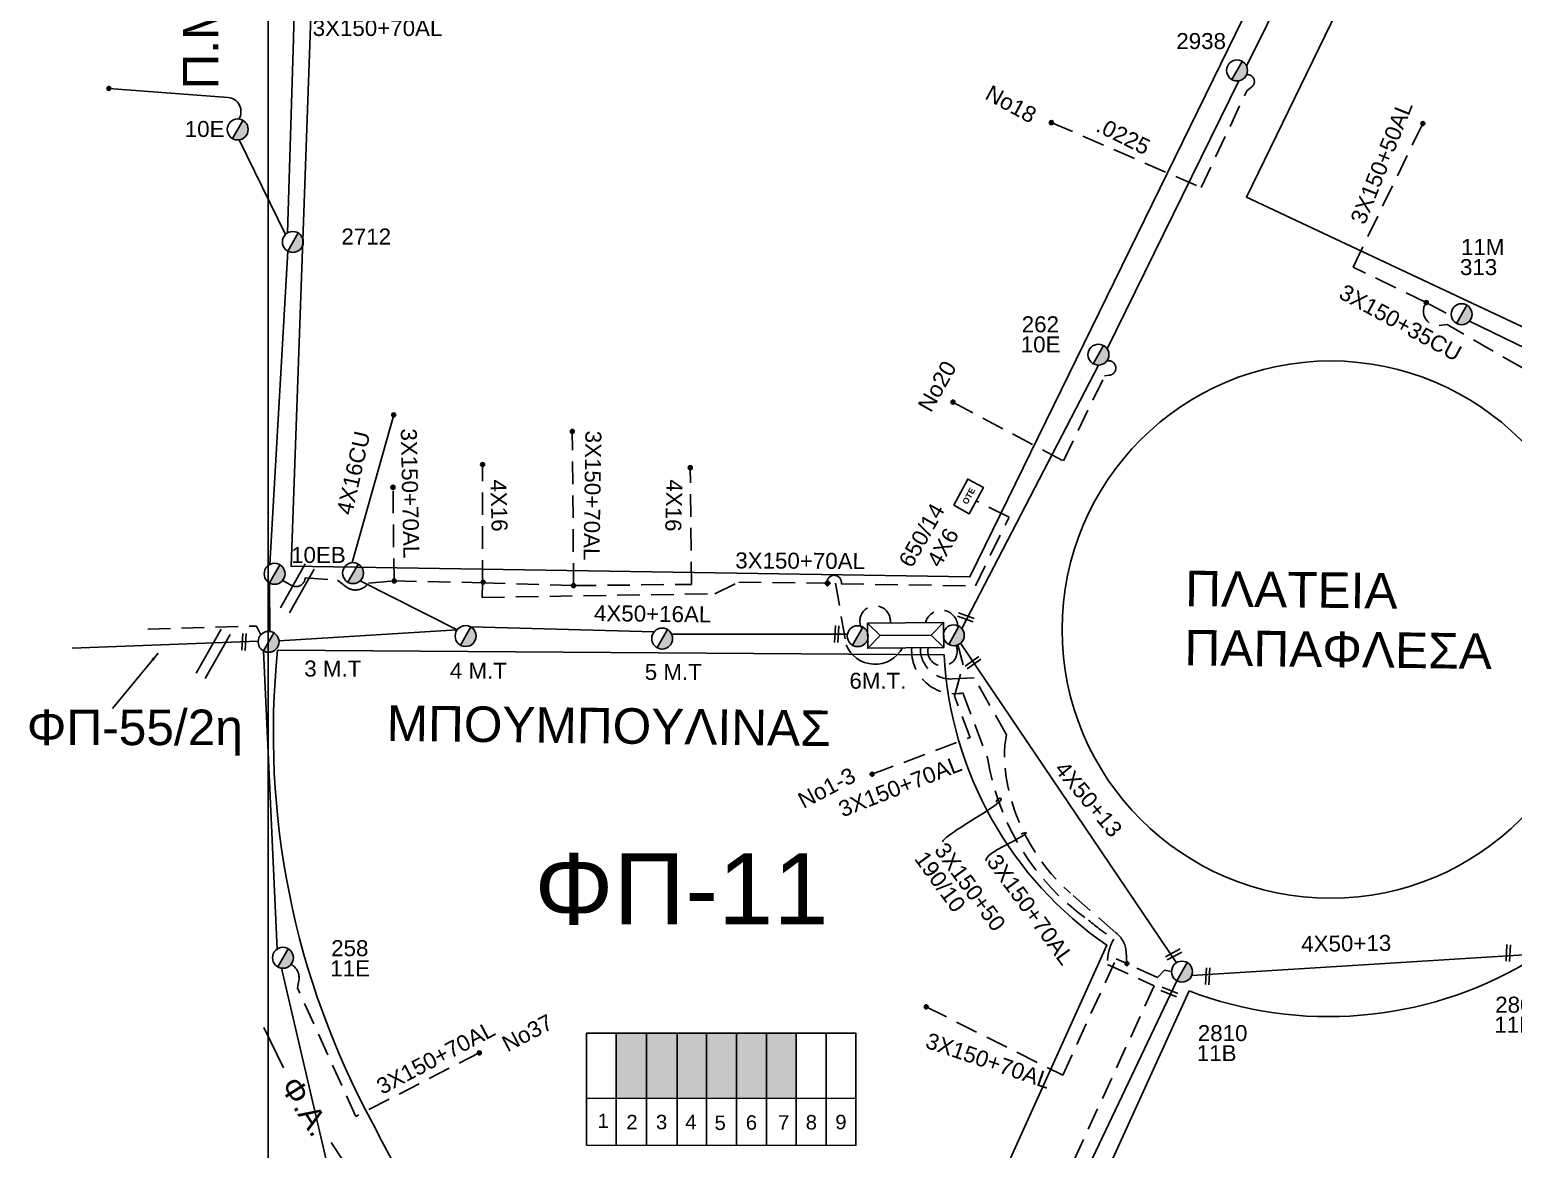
# Model space of a CAD drawing. Header units: millimetres. Extents: x 898 to 3196, y 765 to 1779.
# Drawn here: x 912.9 to 1080, y 979.9 to 1105.9 of the extents above; entities that cross this region are included whole.
import ezdxf
from ezdxf.enums import TextEntityAlignment as Align

# ---------------------------------------------------------------- set-up
doc = ezdxf.new("R2010")
doc.units = ezdxf.units.MM
doc.linetypes.add('DASHED', pattern=[19.05, 12.7, -6.35])
for name, color, linetype in [('Pillar OTE', 7, 'Continuous'), ('Γέφυρες Εναερίου Δικτύου', 7, 'DASHED'), ('Γυμνά εναέρια ΧΤ (3Φ)   4x16CU', 7, 'Continuous'), ('Γυμνά εναέρια ΧΤ (3Φ)   4x50AL', 7, 'Continuous'), ('Γυμνά εναέρια ΧΤ και ΦΟΠ (3Φ)   4x50+16AL', 7, 'Continuous'), ('Εναέρια παροχή ΧΤ 4x16', 7, 'SYN_LINE'), ('Επιγραφές - Σχήματα', 7, 'Continuous'), ('Καλώδια ΧΤ   3x150+50AL', 7, 'DASHED'), ('Καλώδια ΧΤ   3x150+70AL', 7, 'DASHED'), ('Καλώδια ΧΤ   3x150AL+50CU', 7, 'DASHED'), ('Καλώδια ΧΤ   4x50+13', 7, 'SYN_LINE'), ('Μηχανική τομή', 7, 'Continuous'), ('Στύλος ΦΜ', 7, 'Continuous'), ('Στύλος ΦΜ @ 1', 7, 'Continuous'), ('Συνδέσεις', 7, 'Continuous'), ('Συνεστραμμένα ΧΤ   3x70+54.6+25AL', 7, 'SYN_LINE'), ('Τομή', 7, 'Continuous'), ('Υποσταθμός εναέριος 2 στύλων', 7, 'Continuous'), ('Υποσταθμός πόλεως', 7, 'Continuous'), ('Υπόβαθρο ΔΕΗ', 7, 'Continuous'), ('Υπόγεια καλώδια Παροχών ΧΤ   .0225', 7, 'DASHED'), ('Υπόγεια καλώδια Παροχών ΧΤ   4x6', 7, 'DASHED')]:
    doc.layers.add(name, color=color, linetype=linetype)
doc.styles.add('ar', font='arial.ttf')
doc.styles.get("Standard").update_dxf_attribs({"font": 'arial.ttf'})
doc.linetypes.add('SYN_LINE', pattern='A,0.5,-0.0001,["/\\/\\/\\/",Standard,S=0.1,R=0,X=0,Y=-0.05],-0.25', length=0.7501)
doc.dimstyles.new('ISO-25', dxfattribs={"dimtxt": 2.5, "dimasz": 2.5, "dimexe": 1.25, "dimexo": 0.625, "dimtad": 1, "dimtxsty": 'Standard', "dimcen": 2.5, "dimadec": 0, "dimazin": 0, "dimtfac": 1, "dimtmove": 0, "dimatfit": 3, "dimfxl": 1, "dimarcsym": 0})

# ---------------------------------------------------------------- blocks, each defined once
blk = doc.blocks.new('ΥΠΟΣΤΑΘΜΟΣ ΕΝΑΕΡΙΟΣ ΕΠΙ 2 ΣΤΥΛΩΝ')
at = {"layer": 'Υποσταθμός εναέριος 2 στύλων', "linetype": 'Continuous'}
for points in [[(-11.97, -2.11, 0.574793), (-8.45, -0.07, 0.268822), (-9.64, 1.98)], [(9.68, -2.15, 0.574793), (13.19, -0.1, 0.268822), (12.01, 1.95)]]:
    blk.add_hatch(color=256, dxfattribs=at).paths.add_polyline_path(points)
for p, q in [((-11.97, -2.11), (-9.64, 1.98)), ((9.68, -2.15), (12.01, 1.95))]:
    blk.add_line(p, q, dxfattribs=at)
for centre in [(-10.81, -0.07), (10.84, -0.1)]:
    blk.add_circle(centre, 2.36, dxfattribs=at)
at = {"layer": 'Υποσταθμός πόλεως', "linetype": 'Continuous', "ltscale": 40}
blk.add_lwpolyline([(-8.57, 2.82), (8.57, 2.82), (8.57, -2.82), (-8.57, -2.82)], close=True, dxfattribs=at)
for points in [[(-5.75, 0), (-8.57, 2.82)], [(-8.57, -2.82), (-5.75, 0)], [(-5.75, 0), (5.75, 0)], [(5.75, 0), (8.57, 2.82)], [(8.57, -2.82), (5.75, 0)]]:
    blk.add_lwpolyline(points, dxfattribs=at)
at = {"layer": 'Υποσταθμός εναέριος 2 στύλων', "ltscale": 40, "flags": 1}
for tag, p in [('ΜΕΤΑΣΧΗΜΑΤΙΣΜΟΣ', (14.09, 2.51)), ('ΙΣΧΥΣ', (14.07, -0.28)), ('ΑΡΙΘΜΟΣ', (14.19, -3))]:
    blk.add_attdef(tag, p, '', height=1.8, dxfattribs=at)
blk = doc.blocks.new('ΥΠΑΡΧΩΝ ΤΣΙΜΕΝΤΕΝΙΟΣ ΣΤΥΛΟΣ')
at = {"layer": 'Στύλος ΦΜ'}
blk.add_hatch(color=7, dxfattribs=at).paths.add_polyline_path([(-1.29, -2.28, 0.574793), (2.62, 0, 0.268822), (1.3, 2.27)])
at = {"layer": 'Στύλος ΦΜ', "color": 7}
blk.add_line((-1.29, -2.28), (1.3, 2.27), dxfattribs=at)
blk.add_circle((0, 0), 2.62, dxfattribs=at)
at = {"layer": 'Στύλος ΦΜ', "flags": 4}
for tag, p in [('ΑΡΙΘΜΟΣ', (-4.68, 8.05)), ('ΤΥΠΟΣ', (-4.91, 3.03))]:
    blk.add_attdef(tag, p, '', height=4, dxfattribs=at)
blk = doc.blocks.new('_ΣΥΝΔΕΣΗ')
at = {"layer": 'Συνδέσεις', "linetype": 'SYN_LINE', "ltscale": 40}
blk.add_hatch(color=256, dxfattribs=at).paths.add_polyline_path([(0.5, -0.01, 1), (-0.5, -0.01, 1)])
at = {"layer": 'Συνδέσεις'}
blk.add_circle((0, -0.01), 0.5, dxfattribs=at)
blk = doc.blocks.new('ΜΗΧΑΝΙΚΗ ΤΟΜΗ')
at = {"layer": 'Μηχανική τομή', "ltscale": 40}
for p, q in [((-1.89, 0.78), (1.89, 0.78)), ((1.89, 0), (-1.89, 0))]:
    blk.add_line(p, q, dxfattribs=at)
blk = doc.blocks.new('ΤΟΜΗ')
at = {"layer": 'Τομή', "ltscale": 40}
for p, q in [((-5.68, 0), (5.68, 0)), ((5.68, -2.33), (-5.68, -2.33))]:
    blk.add_line(p, q, dxfattribs=at)
blk = doc.blocks.new('A$C76D1674A')
at = {"layer": 'Τομή', "xscale": 0.5, "yscale": 0.5, "zscale": 0.5}
blk.add_blockref('ΤΟΜΗ', (2.84, 1.17), dxfattribs=at)
blk = doc.blocks.new('PILLAR ΟΤΕ')
at = {"layer": 'Pillar OTE', "ltscale": 40}
blk.add_lwpolyline([(-3.31, 2.02), (3.39, 2.02), (3.39, -1.99), (-3.31, -1.99)], close=True, dxfattribs=at)
at = {"layer": 'Pillar OTE', "insert": (-1.81, 0.71), "char_height": 1.3575, "width": 109.961, "attachment_point": 1}
blk.add_mtext('{\\fArial|b1|i0|c161|p34;OTE}', dxfattribs=at)
blk = doc.blocks.new('TSONTA XT1')
at = {"ltscale": 40}
h = blk.add_hatch(color=256, dxfattribs=at)
h.dxf.hatch_style = 1
h.paths.add_polyline_path([(595.96, 2487.66), (597.07, 2488.77), (595.96, 2489.87), (594.85, 2488.77)])
blk.add_lwpolyline([(594.85, 2488.77), (595.96, 2489.87), (597.07, 2488.77), (595.96, 2487.66)], close=True, dxfattribs=at)

msp = doc.modelspace()

# ---------------------------------------------------------------- hatches: boundary and pattern name
at = {"layer": 'Υπόγεια καλώδια Παροχών ΧΤ   4x6', "linetype": 'DASHED', "ltscale": 0.2}
h = msp.add_hatch(color=2, dxfattribs=at)
h.dxf.hatch_style = 1
h.paths.add_polyline_path([(978.91, 985.63), (982.35, 985.63), (982.35, 992.99), (978.91, 992.99)])
h = msp.add_hatch(color=27, dxfattribs=at)
h.dxf.hatch_style = 1
h.paths.add_polyline_path([(985.79, 992.99), (982.35, 992.99), (982.35, 985.63), (985.79, 985.63)])
h = msp.add_hatch(color=173, dxfattribs=at)
h.dxf.hatch_style = 1
h.paths.add_polyline_path([(985.79, 985.63), (989.09, 985.62), (989.09, 992.99), (985.79, 992.99)])
h = msp.add_hatch(color=1, dxfattribs=at)
h.dxf.hatch_style = 1
h.paths.add_polyline_path([(992.47, 992.99), (989.09, 992.99), (989.09, 985.62), (992.47, 985.62)])
h = msp.add_hatch(color=85, dxfattribs=at)
h.dxf.hatch_style = 1
h.paths.add_polyline_path([(992.47, 985.62), (995.87, 985.62), (995.87, 992.99), (992.47, 992.99)])
h = msp.add_hatch(color=30, dxfattribs=at)
h.dxf.hatch_style = 1
h.paths.add_polyline_path([(999.21, 992.99), (995.87, 992.99), (995.87, 985.62), (999.21, 985.61)])

# ---------------------------------------------------------------- linework, layer by layer
at = {"layer": 'Pillar OTE', "ltscale": 40}
for points in [[(975.58, 980.35), (975.58, 992.99), (1005.91, 992.99), (1005.91, 980.32), (975.58, 980.36)], [(978.91, 980.35), (978.91, 992.99)], [(982.35, 980.35), (982.35, 992.99)], [(985.79, 980.35), (985.79, 992.99)], [(989.09, 980.34), (989.09, 992.99)], [(992.47, 980.34), (992.47, 992.99)], [(995.87, 980.33), (995.87, 992.99)], [(999.21, 980.33), (999.21, 992.99)], [(1002.59, 980.33), (1002.59, 992.99)], [(975.58, 985.64), (1005.91, 985.61)]]:
    msp.add_lwpolyline(points, dxfattribs=at)
at = {"layer": 'Γέφυρες Εναερίου Δικτύου', "color": 27, "linetype": 'Continuous'}
msp.add_lwpolyline([(921.78, 1099.33), (935.2, 1098.31, -0.564569), (936.42, 1095.89, 1.809352)], format="xyb", dxfattribs=at)
at = {"layer": 'Γυμνά εναέρια ΧΤ (3Φ)   4x16CU', "color": 173, "linetype": 'SYN_LINE', "ltscale": 20}
msp.add_lwpolyline([(949.19, 1045.95), (953.86, 1062.59)], dxfattribs=at)
at = {"layer": 'Γυμνά εναέρια ΧΤ (3Φ)   4x16CU', "color": 173, "linetype": 'SYN_LINE', "ltscale": 15}
msp.add_lwpolyline([(950.08, 1043.91), (961, 1038.37)], dxfattribs=at)
at = {"layer": 'Γυμνά εναέρια ΧΤ (3Φ)   4x50AL', "color": 27, "linetype": 'Continuous'}
for points in [[(941.91, 1083.07), (942.58, 1104.92), (942.88, 1117.89)], [(936.45, 1093.55), (941.67, 1082.88)], [(939.91, 1045.74), (941.92, 1081.03)], [(939.9, 1038.2), (939.86, 1043.67)]]:
    msp.add_lwpolyline(points, dxfattribs=at)
at = {"layer": 'Γυμνά εναέρια ΧΤ και ΦΟΠ (3Φ)   4x50+16AL', "color": 173, "linetype": 'DASHED', "ltscale": 0.2}
msp.add_lwpolyline([(926.17, 1038.46), (938.41, 1038.81), (938.91, 1037.83)], dxfattribs=at)
at = {"layer": 'Γυμνά εναέρια ΧΤ και ΦΟΠ (3Φ)   4x50+16AL', "color": 173}
for points in [[(961, 1038.37), (940.95, 1037.13)], [(983.2, 1038.16), (962.54, 1038.71)], [(1004.97, 1037.89), (985.17, 1037.88)], [(939.19, 1036.01), (940.74, 1002.44)], [(941.21, 1000.29), (949.16, 966.32)]]:
    msp.add_lwpolyline(points, dxfattribs=at)
at = {"layer": 'Γυμνά εναέρια ΧΤ και ΦΟΠ (3Φ)   4x50+16AL', "color": 1}
msp.add_lwpolyline([(938.6, 1037.1), (917.65, 1036.3)], dxfattribs=at)
msp.add_arc((1008.08, 1038.04), 3.53, 202.1777, 331.4963, dxfattribs=at)
at = {"layer": 'Εναέρια παροχή ΧΤ 4x16', "color": 1, "linetype": 'DASHED', "ltscale": 0.2}
for points in [[(963.88, 1043.69), (963.88, 1056.98)], [(974.12, 1043.36), (987.41, 1043.5), (987.27, 1056.63)]]:
    msp.add_lwpolyline(points, dxfattribs=at)
at = {"layer": 'Επιγραφές - Σχήματα', "color": 85, "linetype": 'Continuous'}
msp.add_line((939.24, 993.62), (941.44, 989.06), dxfattribs=at)
at = {"layer": 'Επιγραφές - Σχήματα'}
msp.add_lwpolyline([(939.73, 1767.32), (2955.99, 1767.32), (2955.99, 771.15), (939.73, 771.15)], close=True, dxfattribs=at)
at = {"layer": 'Επιγραφές - Σχήματα', "color": 85, "linetype": 'Continuous'}
msp.add_lwpolyline([(946.83, 980.66), (950.55, 975.03), (944.54, 971.55)], dxfattribs=at)
at = {"layer": 'Επιγραφές - Σχήματα', "color": 173, "linetype": 'DASHED', "ltscale": 0.2}
msp.add_arc((1008.09, 1039.36), 1.72, 353.0967, 206.6549, dxfattribs=at)
at = {"layer": 'Επιγραφές - Σχήματα', "color": 2, "linetype": 'DASHED', "ltscale": 0.2}
msp.add_arc((1015.55, 1038.76), 1.83, 358.967, 167.3248, dxfattribs=at)
at = {"layer": 'Επιγραφές - Σχήματα', "color": 27, "linetype": 'DASHED', "ltscale": 0.2}
msp.add_arc((1015.68, 1035.97), 1.65, 164.4577, 37.1076, dxfattribs=at)
at = {"layer": 'Καλώδια ΧΤ   3x150+50AL', "color": 1, "ltscale": 0.2}
msp.add_lwpolyline([(1070.17, 1075.22), (1061.92, 1079.23), (1069.77, 1095.39)], dxfattribs=at)
msp.add_lwpolyline([(1091.99, 1082.02), (1084.3, 1065.97), (1072.5, 1072.74), (1071.61, 1072.65, -0.657521), (1070.17, 1075.22), (1072.98, 1073.74)], format="xyb", dxfattribs=at)
at = {"layer": 'Καλώδια ΧΤ   3x150+70AL', "color": 1, "ltscale": 0.2}
for points in [[(963.88, 1043.69), (974.12, 1043.36), (973.98, 1060.71)], [(953.9, 1043.88), (953.78, 1054.42)]]:
    msp.add_lwpolyline(points, dxfattribs=at)
msp.add_lwpolyline([(941.36, 1043.95), (942.36, 1043.39, 0.552828), (943.9, 1044.24), (947.53, 1043.99), (948.5, 1043.23, 0.440404), (951.01, 1043.65), (953.9, 1043.88), (963.88, 1043.69), (963.81, 1042.03), (990.02, 1042.45), (992.72, 1043.74), (1003.64, 1043.64), (1004.81, 1036.7)], format="xyb", dxfattribs=at)
at = {"layer": 'Καλώδια ΧΤ   3x150+70AL', "color": 27, "ltscale": 0.2}
msp.add_lwpolyline([(1007.75, 1022.13), (1018.78, 1026.25), (1017.04, 1030.93), (1018, 1034.43), (1017.4, 1036.68)], dxfattribs=at)
at = {"layer": 'Καλώδια ΧΤ   3x150+70AL', "color": 85, "ltscale": 0.2}
msp.add_lwpolyline([(1041.48, 999.92), (1040.69, 1000.06), (1039.88, 999.24), (1036.43, 1000.82), (1036.35, 1002.14, 0.222371), (1035.19, 1004.28), (1030.09, 1008.74, -0.186701), (1022.72, 1022.79, -0.080225), (1022.89, 1026.55), (1019.25, 1032.98), (1016.82, 1032.85, -0.435529), (1013.18, 1036.37, -68.40446)], format="xyb", dxfattribs=at)
msp.add_lwpolyline([(1013.84, 995.93), (1029.23, 988.24), (1035.22, 1001.34), (1036.43, 1000.82)], dxfattribs=at)
at = {"layer": 'Καλώδια ΧΤ   3x150+70AL', "color": 173, "ltscale": 0.2}
msp.add_lwpolyline([(963.5, 990.76), (949.59, 983.6), (943.03, 998.07), (943.18, 998.9, 0.321303), (942.3, 1000.72, 6.644743)], format="xyb", dxfattribs=at)
at = {"layer": 'Καλώδια ΧΤ   3x150AL+50CU', "color": 30, "linetype": 'DASHED', "ltscale": 0.2}
msp.add_lwpolyline([(1012.21, 1036.36, 0.491631), (1017.98, 1031.27), (1020.75, 1023.96), (1020.75, 1023.96, 0.203295), (1032.12, 1005.69, 0.027333), (1034.97, 1003.56, 0.143891), (1034.26, 1000.71), (1039.53, 998.3), (1022.51, 961.37), (1008.45, 930.6), (992.89, 894.03), (1010.38, 886.28)], format="xyb", dxfattribs=at)
at = {"layer": 'Καλώδια ΧΤ   4x50+13', "color": 2, "linetype": 'Continuous'}
for points in [[(1049.93, 1101.84), (1063.76, 1129.81)], [(1034.23, 1070), (1049.05, 1100.2)], [(1017.84, 1038.54), (1033.23, 1068.18)]]:
    msp.add_lwpolyline(points, dxfattribs=at)
at = {"layer": 'Καλώδια ΧΤ   4x50+13', "color": 2, "linetype": 'DASHED', "ltscale": 0.2}
msp.add_lwpolyline([(1016.85, 1064.01), (1029.29, 1057.39), (1033.94, 1066.98), (1034.48, 1067.05, 1.05631), (1034.19, 1068.66, 8.517033)], format="xyb", dxfattribs=at)
at = {"layer": 'Καλώδια ΧΤ   4x50+13', "color": 27, "linetype": 'Continuous'}
for points in [[(1017.71, 1036.88), (1042.02, 1000.89)], [(1043.75, 999.47), (1081.18, 1001.8)]]:
    msp.add_lwpolyline(points, dxfattribs=at)
at = {"layer": 'Καλώδια ΧΤ   4x50+13', "color": 85, "linetype": 'Continuous'}
msp.add_lwpolyline([(1030.02, 973.54), (1042.07, 998.87)], dxfattribs=at)
at = {"layer": 'Συνεστραμμένα ΧΤ   3x70+54.6+25AL', "color": 1, "ltscale": 20}
msp.add_lwpolyline([(1075.04, 1073.14), (1108.24, 1057.04)], dxfattribs=at)
at = {"layer": 'Υπόβαθρο ΔΕΗ'}
for points in [[(946.24, 1155.69), (942.3, 1045.54), (1018.76, 1044.33), (1058.15, 1124.84), (1071.47, 1151.32)], [(1082.44, 1153.94), (1136.03, 1128.57), (1102.76, 1062.28), (1049.91, 1087.09)]]:
    msp.add_lwpolyline(points, close=True, dxfattribs=at)
for points in [[(1015.85, 1035.58), (940.79, 1036.11, 0.151818), (951.52, 982.8, 0.160356), (1001.89, 931.49), (1034.19, 1002.87, -0.232778), (1015.85, 1035.58, -2.780866)], [(1043.44, 997.73), (1011.16, 926.84, 0.130739), (1072.87, 917.49, 0.126861), (1132.79, 940.39), (1081.43, 1000.88, -0.227388), (1043.44, 997.73, -2.60294)]]:
    msp.add_lwpolyline(points, format="xyb", dxfattribs=at)
msp.add_circle((1059.39, 1038.41), 30.24, dxfattribs=at)
for points in [[(1015.68, 1014.51), (1015.93, 1015.16), (1022.43, 1018.89), (1022.34, 1019.54), (1021.88, 1019.39), (1021.71, 1018.99)], [(1020.57, 1012.37), (1020.39, 1013.05), (1025.68, 1015.42), (1025.24, 1015.74), (1024.53, 1015.36)]]:
    msp.add_open_spline(points, degree=3, dxfattribs=at)
at = {"layer": 'Υπόγεια καλώδια Παροχών ΧΤ   .0225', "color": 2, "ltscale": 0.2}
msp.add_lwpolyline([(1027.98, 1095.48), (1044.81, 1088.17), (1049.94, 1099.05), (1050.51, 1099.51, 0.757025), (1049.93, 1100.89, 2.070386)], format="xyb", dxfattribs=at)
at = {"layer": 'Υπόγεια καλώδια Παροχών ΧΤ   4x6', "color": 1, "linetype": 'DASHED', "ltscale": 0.2}
msp.add_lwpolyline([(1002.71, 1043.99, -0.918508), (1004.28, 1043.56), (1019.38, 1043.32), (1023.17, 1051.07), (1019.54, 1052.85)], format="xyb", dxfattribs=at)

# ---------------------------------------------------------------- block references
at = {"layer": 'Pillar OTE', "xscale": 0.5, "yscale": 0.5, "zscale": 0.5, "rotation": 61.57570501314313}
msp.add_blockref('PILLAR ΟΤΕ', (1018.61, 1053.38), dxfattribs=at)
at = {"layer": 'Καλώδια ΧΤ   4x50+13', "color": 2, "linetype": 'Continuous', "lineweight": 50}
for p, rotation in [((943.89, 1045.8), 240.5931136987489), ((934.41, 1038.44), 240.5931136987488)]:
    msp.add_blockref('A$C76D1674A', p, dxfattribs=dict(at, rotation=rotation))
at = {"layer": 'Μηχανική τομή'}
for p, xscale, yscale, zscale, rotation in [((1018.37, 1039.96), 0.499999999999941, 0.499999999999941, 0.499999999999941, 160.2000360429145), ((936.81, 1037.03), 0.4999999999999513, 0.4999999999999513, 0.4999999999999513, 266.9390128410593), ((1003.56, 1037.91), 0.4999999999999513, 0.4999999999999513, 0.4999999999999513, 266.9390128410593), ((1018.99, 1034.84), 0.4999999999999578, 0.4999999999999578, 0.4999999999999578, 215.6031950170633), ((1079.2, 1002.01), 0.4999999999999513, 0.4999999999999513, 0.4999999999999513, 266.9390128410593), ((1041.8, 1001.66), 0.4999999999998099, 0.4999999999998099, 0.4999999999998099, 28.27250981308831), ((1045.35, 999.39), 0.4999999999999513, 0.4999999999999513, 0.4999999999999513, 266.9390128410593), ((1041.16, 997.43), 0.499999999999895, 0.499999999999895, 0.499999999999895, 338.082846079045)]:
    msp.add_blockref('ΜΗΧΑΝΙΚΗ ΤΟΜΗ', p, dxfattribs=dict(at, xscale=xscale, yscale=yscale, zscale=zscale, rotation=rotation))
at = {"layer": 'Στύλος ΦΜ @ 1', "ltscale": 40}
ref = msp.add_blockref('ΥΠΑΡΧΩΝ ΤΣΙΜΕΝΤΕΝΙΟΣ ΣΤΥΛΟΣ', (1048.85, 1101.36), dxfattribs=dict(at, xscale=0.4499999999998181, yscale=0.4499999999998181, zscale=0.4499999999998181))
ref.add_attrib('ΤΥΠΟΣ', '2938', (1042.01, 1103.77), dxfattribs={"layer": 'Στύλος ΦΜ', "height": 1.8, "flags": 4})
ref = msp.add_blockref('ΥΠΑΡΧΩΝ ΤΣΙΜΕΝΤΕΝΙΟΣ ΣΤΥΛΟΣ', (936.29, 1094.72), dxfattribs=dict(at, xscale=0.4499999999998181, yscale=0.4499999999998181, zscale=0.4499999999998181))
ref.add_attrib('ΤΥΠΟΣ', '10E', (930.33, 1093.87), dxfattribs={"layer": 'Στύλος ΦΜ', "height": 1.8, "flags": 4})
ref = msp.add_blockref('ΥΠΑΡΧΩΝ ΤΣΙΜΕΝΤΕΝΙΟΣ ΣΤΥΛΟΣ', (942.5, 1082.05), dxfattribs=dict(at, xscale=0.4499999999998181, yscale=0.4499999999998181, zscale=0.4499999999998181))
ref.add_attrib('ΤΥΠΟΣ', '2712', (947.97, 1081.76), dxfattribs={"layer": 'Στύλος ΦΜ', "height": 1.8, "flags": 4})
ref = msp.add_blockref('ΥΠΑΡΧΩΝ ΤΣΙΜΕΝΤΕΝΙΟΣ ΣΤΥΛΟΣ', (1074.15, 1073.91), dxfattribs=dict(at, xscale=0.4499999999998181, yscale=0.4499999999998181, zscale=0.4499999999998181))
ref.add_attrib('ΤΥΠΟΣ', '313', (1073.96, 1078.32), dxfattribs={"layer": 'Στύλος ΦΜ', "height": 1.8, "flags": 4})
ref.add_attrib('ΑΡΙΘΜΟΣ', '11M', (1074.07, 1080.58), dxfattribs={"layer": 'Στύλος ΦΜ', "height": 1.8, "flags": 4})
ref = msp.add_blockref('ΥΠΑΡΧΩΝ ΤΣΙΜΕΝΤΕΝΙΟΣ ΣΤΥΛΟΣ', (1033.24, 1069.36), dxfattribs=dict(at, xscale=0.4499999999998181, yscale=0.4499999999998181, zscale=0.4499999999998181))
ref.add_attrib('ΤΥΠΟΣ', '10E', (1024.49, 1069.61), dxfattribs={"layer": 'Στύλος ΦΜ', "height": 1.8, "flags": 4})
ref.add_attrib('ΑΡΙΘΜΟΣ', '262', (1024.6, 1071.88), dxfattribs={"layer": 'Στύλος ΦΜ', "height": 1.8, "flags": 4})
ref = msp.add_blockref('ΥΠΑΡΧΩΝ ΤΣΙΜΕΝΤΕΝΙΟΣ ΣΤΥΛΟΣ', (940.45, 1044.69), dxfattribs=dict(at, xscale=0.4499999999998181, yscale=0.4499999999998181, zscale=0.4499999999998181))
ref.add_attrib('ΤΥΠΟΣ', '10EB', (942.31, 1045.91), dxfattribs={"layer": 'Στύλος ΦΜ', "height": 1.8, "flags": 4})
at = {"layer": 'Στύλος ΦΜ @ 1', "ltscale": 40, "xscale": 0.4499999999998181, "yscale": 0.4499999999998181, "zscale": 0.4499999999998181}
msp.add_blockref('ΥΠΑΡΧΩΝ ΤΣΙΜΕΝΤΕΝΙΟΣ ΣΤΥΛΟΣ', (949.28, 1044.77), dxfattribs=at)
at = {"layer": 'Στύλος ΦΜ @ 1', "ltscale": 40}
ref = msp.add_blockref('ΥΠΑΡΧΩΝ ΤΣΙΜΕΝΤΕΝΙΟΣ ΣΤΥΛΟΣ', (939.77, 1037.03), dxfattribs=dict(at, xscale=0.4499999999998181, yscale=0.4499999999998181, zscale=0.4499999999998181))
ref.add_attrib('ΤΥΠΟΣ', '3 M.T', (943.79, 1033.12), dxfattribs={"layer": 'Στύλος ΦΜ', "height": 1.8, "flags": 4})
ref = msp.add_blockref('ΥΠΑΡΧΩΝ ΤΣΙΜΕΝΤΕΝΙΟΣ ΣΤΥΛΟΣ', (961.96, 1037.68), dxfattribs=dict(at, xscale=0.4499999999998181, yscale=0.4499999999998181, zscale=0.4499999999998181))
ref.add_attrib('ΤΥΠΟΣ', '4 M.T', (960.19, 1032.87), dxfattribs={"layer": 'Στύλος ΦΜ', "height": 1.8, "flags": 4})
ref = msp.add_blockref('ΥΠΑΡΧΩΝ ΤΣΙΜΕΝΤΕΝΙΟΣ ΣΤΥΛΟΣ', (984.1, 1037.4), dxfattribs=dict(at, xscale=0.4499999999998181, yscale=0.4499999999998181, zscale=0.4499999999998181))
ref.add_attrib('ΤΥΠΟΣ', '5 M.T', (982.14, 1032.74), dxfattribs={"layer": 'Στύλος ΦΜ', "height": 1.8, "flags": 4})
ref = msp.add_blockref('ΥΠΑΡΧΩΝ ΤΣΙΜΕΝΤΕΝΙΟΣ ΣΤΥΛΟΣ', (941.39, 1001.46), dxfattribs=dict(at, xscale=0.4499999999998181, yscale=0.4499999999998181, zscale=0.4499999999998181))
ref.add_attrib('ΤΥΠΟΣ', '11E', (946.71, 999.37), dxfattribs={"layer": 'Στύλος ΦΜ', "height": 1.8, "flags": 4})
ref.add_attrib('ΑΡΙΘΜΟΣ', '258', (946.82, 1001.64), dxfattribs={"layer": 'Στύλος ΦΜ', "height": 1.8, "flags": 4})
ref = msp.add_blockref('ΥΠΑΡΧΩΝ ΤΣΙΜΕΝΤΕΝΙΟΣ ΣΤΥΛΟΣ', (1082.36, 1001.92), dxfattribs=dict(at, xscale=0.4499999999998181, yscale=0.4499999999998181, zscale=0.4499999999998181))
ref.add_attrib('ΤΥΠΟΣ', '11B', (1077.83, 993.02), dxfattribs={"layer": 'Στύλος ΦΜ', "height": 1.8, "flags": 4})
ref.add_attrib('ΑΡΙΘΜΟΣ', '2809', (1077.93, 995.28), dxfattribs={"layer": 'Στύλος ΦΜ', "height": 1.8, "flags": 4})
ref = msp.add_blockref('ΥΠΑΡΧΩΝ ΤΣΙΜΕΝΤΕΝΙΟΣ ΣΤΥΛΟΣ', (1042.65, 999.9), dxfattribs=dict(at, xscale=0.4499999999998181, yscale=0.4499999999998181, zscale=0.4499999999998181))
ref.add_attrib('ΤΥΠΟΣ', '11B', (1044.32, 989.82), dxfattribs={"layer": 'Στύλος ΦΜ', "height": 1.8, "flags": 4})
ref.add_attrib('ΑΡΙΘΜΟΣ', '2810', (1044.43, 992.08), dxfattribs={"layer": 'Στύλος ΦΜ', "height": 1.8, "flags": 4})
at = {"layer": 'Συνδέσεις'}
for name, p, xscale, yscale, zscale in [('_ΣΥΝΔΕΣΗ', (921.78, 1099.34), 0.4500000000000455, 0.4500000000000455, 0.4500000000000455), ('_ΣΥΝΔΕΣΗ', (1027.94, 1095.49), 0.4500000000000455, 0.4500000000000455, 0.4500000000000455), ('_ΣΥΝΔΕΣΗ', (1069.78, 1095.39), 0.4500000000000455, 0.4500000000000455, 0.4500000000000455), ('_ΣΥΝΔΕΣΗ', (1070.17, 1075.23), 0.4500000000000455, 0.4500000000000455, 0.4500000000000455), ('_ΣΥΝΔΕΣΗ', (1016.85, 1064.02), 0.4500000000000455, 0.4500000000000455, 0.4500000000000455), ('_ΣΥΝΔΕΣΗ', (953.86, 1062.59), 0.4500000000000455, 0.4500000000000455, 0.4500000000000455), ('_ΣΥΝΔΕΣΗ', (973.98, 1060.72), 0.4500000000000455, 0.4500000000000455, 0.4500000000000455), ('_ΣΥΝΔΕΣΗ', (963.88, 1056.99), 0.4500000000000455, 0.4500000000000455, 0.4500000000000455), ('_ΣΥΝΔΕΣΗ', (987.27, 1056.64), 0.4500000000000455, 0.4500000000000455, 0.4500000000000455), ('_ΣΥΝΔΕΣΗ', (953.78, 1054.43), 0.4500000000000455, 0.4500000000000455, 0.4500000000000455), ('_ΣΥΝΔΕΣΗ', (953.91, 1043.89), 0.4500000000000455, 0.4500000000000455, 0.4500000000000455), ('_ΣΥΝΔΕΣΗ', (963.94, 1043.75), 0.4500000000000455, 0.4500000000000455, 0.4500000000000455), ('_ΣΥΝΔΕΣΗ', (974.12, 1043.36), 0.4500000000000455, 0.4500000000000455, 0.4500000000000455), ('TSONTA XT1', (819.45, 278.31), 0.3075184835441075, 0.3075184835441075, 0.3075184835441075), ('_ΣΥΝΔΕΣΗ', (1007.75, 1022.13), 0.4500000000000455, 0.4500000000000455, 0.4500000000000455), ('_ΣΥΝΔΕΣΗ', (1036.44, 1000.82), 0.4500000000000455, 0.4500000000000455, 0.4500000000000455), ('_ΣΥΝΔΕΣΗ', (1013.84, 995.94), 0.4500000000000455, 0.4500000000000455, 0.4500000000000455), ('_ΣΥΝΔΕΣΗ', (963.5, 990.76), 0.4500000000000455, 0.4500000000000455, 0.4500000000000455)]:
    msp.add_blockref(name, p, dxfattribs=dict(at, xscale=xscale, yscale=yscale, zscale=zscale))
at = {"layer": 'Υποσταθμός εναέριος 2 στύλων', "xscale": 0.5000000000000688, "yscale": 0.5000000000000688, "zscale": 0.5000000000000688, "rotation": 0.6008575002651703}
msp.add_blockref('ΥΠΟΣΤΑΘΜΟΣ ΕΝΑΕΡΙΟΣ ΕΠΙ 2 ΣΤΥΛΩΝ', (1011.53, 1037.76), dxfattribs=at)

# ---------------------------------------------------------------- texts
at = {"ltscale": 30, "char_height": 1.63, "width": 11.2573, "attachment_point": 1}
for s, insert in [('1', (976.83, 983.92)), ('2', (980.07, 983.78)), ('3', (983.4, 983.78)), ('4', (986.7, 983.78)), ('5', (990, 983.7)), ('6', (993.52, 983.73)), ('7', (997.15, 983.73)), ('8', (1000.27, 983.76)), ('9', (1003.6, 983.78))]:
    msp.add_mtext(s, dxfattribs=dict(at, insert=insert))
at = {"layer": 'Γυμνά εναέρια ΧΤ (3Φ)   4x16CU', "linetype": 'Continuous'}
msp.add_text('4X16CU', height=1.8, rotation=77.3961, dxfattribs=at).set_placement((949.32, 1056.05), align=Align.MIDDLE)
at = {"layer": 'Γυμνά εναέρια ΧΤ και ΦΟΠ (3Φ)   4x50+16AL', "linetype": 'Continuous'}
msp.add_text('4X50+16AL', height=1.8, rotation=359.3061, dxfattribs=at).set_placement((983.03, 1040.19), align=Align.MIDDLE)
at = {"layer": 'Εναέρια παροχή ΧΤ 4x16', "linetype": 'Continuous'}
for rotation, p in [(271.5495, (965.72, 1052.38)), (268.4505, (985.42, 1052.38))]:
    msp.add_text('4X16', height=1.8, rotation=rotation, dxfattribs=at).set_placement(p, align=Align.MIDDLE)
at = {"layer": 'Επιγραφές - Σχήματα', "linetype": 'Continuous', "attachment_point": 1, "style": 'ar'}
for s, insert, char_height, width, rotation in [('Π.ΜΕΛΑ', (930.12, 1099.21), 4, 25.2338, 90), ('Νο18', (1021.19, 1099.81), 1.8, 8.3548, 331.3628), ('3Χ150+35CU', (1061.04, 1077.39), 1.8, 8.3548, 331.3628), ('Νο20', (1012.8, 1063.64), 1.8, 8.3548, 60.4079), ('650/14', (1010.64, 1046.13), 1.8, 8.3548, 60.4079), ('4X6', (1013.82, 1046.16), 1.8, 8.3548, 60.4079), ('ΠΛΑΤΕΙΑ\\PΠΑΠΑΦΛΕΣΑ', (1043.04, 1045.05), 4, 25.2338, 359.3208), ('ΜΠΟΥΜΠΟΥΛΙΝΑΣ', (953.1, 1029.88), 4, 25.2338, 359.3208), ('Νο1-3', (999.18, 1019.8), 1.8, 8.3548, 27.7472), ('Νο37', (965.84, 992.4), 1.8, 8.3548, 27.7472)]:
    msp.add_mtext(s, dxfattribs=dict(at, insert=insert, char_height=char_height, width=width, rotation=rotation))
for s, insert, char_height, width in [('6Μ.Τ.', (1005.19, 1033.55), 1.8, 9.4533), ('ΦΠ-55/2η', (912.54, 1029.4), 4, 25.2338), ('ΦΠ-11', (969.7, 1013.22), 8, 25.2338)]:
    msp.add_mtext(s, dxfattribs=dict(at, insert=insert, char_height=char_height, width=width))
at = {"layer": 'Επιγραφές - Σχήματα', "color": 85, "linetype": 'Continuous', "insert": (943.07, 988.37), "char_height": 2.5, "width": 5.5132, "attachment_point": 1, "rotation": 302.5542, "style": 'ar'}
msp.add_mtext('Φ.Α.', dxfattribs=at)
at = {"layer": 'Καλώδια ΧΤ   3x150+50AL', "linetype": 'Continuous'}
msp.add_text('3X150+50AL', height=1.8, rotation=68.0845, dxfattribs=at).set_placement((1065.12, 1091.01), align=Align.MIDDLE)
at = {"layer": 'Καλώδια ΧΤ   3x150+70AL', "linetype": 'Continuous'}
msp.add_text('3X150+70AL', height=1.8, dxfattribs=at).set_placement((952.04, 1106.14), align=Align.MIDDLE)
for s, rotation, p in [('3X150+70AL', 271.2199, (955.71, 1053.75)), ('3X150+70AL', 269.1377, (976.25, 1053.5)), ('3X150+70AL', 359.6955, (999.64, 1046.16)), ('3X150+70AL', 21.4308, (1010.89, 1020.76)), ('3X150+50', 306.0511, (1018.79, 1009.45)), ('3X150+70AL', 306.0511, (1025.6, 1006.89)), ('3X150+70AL', 27.8211, (958.59, 990.22)), ('3X150+70AL', 341.2438, (1020.83, 989.88))]:
    msp.add_text(s, height=1.8, rotation=rotation, dxfattribs=at).set_placement(p, align=Align.MIDDLE)
at = {"layer": 'Καλώδια ΧΤ   3x150+70AL', "linetype": 'Continuous', "insert": (1013.88, 1013.67), "char_height": 1.8, "width": 8.3548, "attachment_point": 1, "rotation": 306.0511}
msp.add_mtext('190/10', dxfattribs=at)
at = {"layer": 'Καλώδια ΧΤ   4x50+13', "linetype": 'Continuous'}
for rotation, p in [(309.7742, (1032.13, 1019.33)), (0.6981, (1061.15, 1003.08))]:
    msp.add_text('4X50+13', height=1.8, rotation=rotation, dxfattribs=at).set_placement(p, align=Align.MIDDLE)
at = {"layer": 'Υπόγεια καλώδια Παροχών ΧΤ   .0225', "linetype": 'Continuous'}
msp.add_text('.0225', height=1.8, rotation=333.6693, dxfattribs=at).set_placement((1036.05, 1093.99), align=Align.MIDDLE)

# ---------------------------------------------------------------- leaders
at = {"layer": 'Επιγραφές - Σχήματα', "ltscale": 40}
msp.add_leader([(927.35, 1035.77), (922.18, 1029.53)], dimstyle='ISO-25', override={"dimasz": 1, "dimtad": 0}, dxfattribs=at)

doc.saveas('drawing.dxf')
